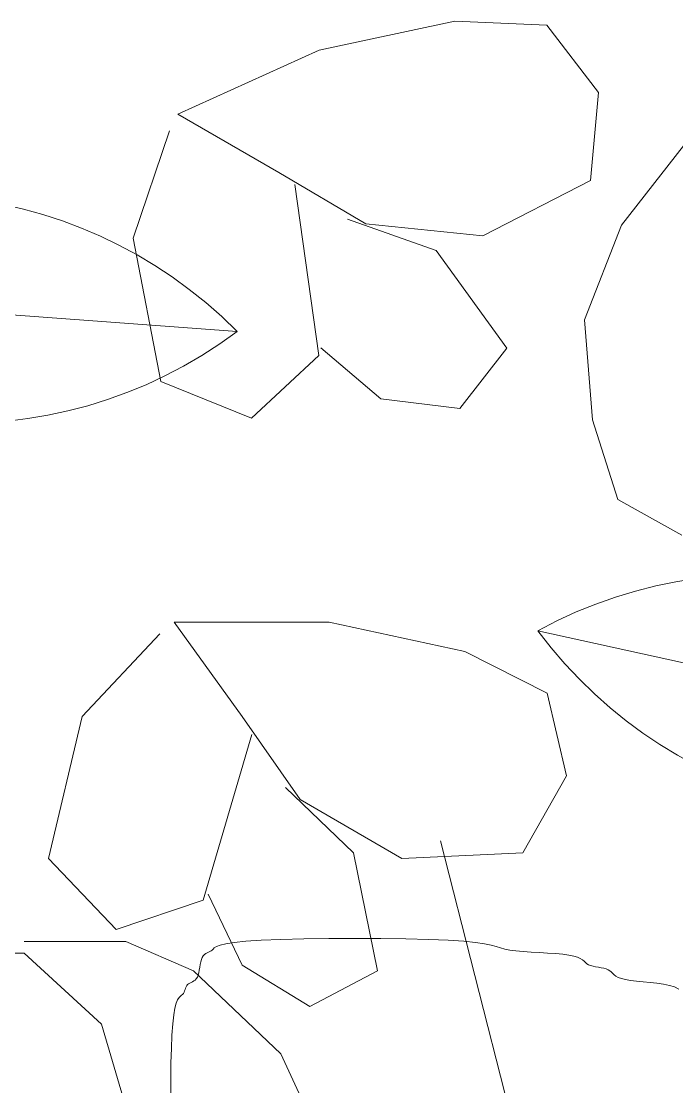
# Model space of a CAD drawing. Header units: millimetres. Extents: x 42 to 552, y 43 to 535.
# Drawn here: x 285.312 to 285.3837, y 504.5516 to 504.668 of the extents above; entities that cross this region are included whole.
import ezdxf

# ---------------------------------------------------------------- set-up
doc = ezdxf.new("R2010")
doc.units = ezdxf.units.MM
doc.header["$LTSCALE"] = 0.75
doc.header["$MEASUREMENT"] = 0
doc.layers.add('Gramado', color=9, linetype='Continuous', lineweight=0)

# ---------------------------------------------------------------- blocks, each defined once
blk = doc.blocks.new('arbusto2vista')
for p, q in [((-0.3267482293392732, 0.3799204513461518), (-0.3415863299676971, 0.3767614567133819)), ((-0.3166839991386041, 0.379503178489756), (-0.3267482293392732, 0.3799204513461518)), ((-0.3110273099254073, 0.3721282742066023), (-0.3166839991386041, 0.379503178489756)), ((-0.3415863299676971, 0.3767614567133819), (-0.3570228859017561, 0.3697850742381661)), ((-0.3119079443976034, 0.3625082825494701), (-0.3110273099254073, 0.3721282742066023)), ((-0.2982348417214098, 0.3708158451398162), (-0.3085471541166953, 0.3576426943946558)), ((-0.3570228859017561, 0.3697850742381661), (-0.3460098272847176, 0.3634121534652479)), ((-0.3579376173460673, 0.3679529023679038), (-0.3619287755916503, 0.3562177590376905)), ((-0.3460098272847176, 0.3634121534652479), (-0.3364939990879634, 0.357781344800884)), ((-0.3237015308837954, 0.3564689157340695), (-0.3119079443976034, 0.3625082825494701)), ((-0.3416160583136048, 0.3434069496414622), (-0.3442463740270227, 0.362080973350146)), ((-0.3287916774504538, 0.354877864217201), (-0.3384736218812918, 0.3583054449570113)), ((-0.3364939990879634, 0.357781344800884), (-0.3237015308837954, 0.3564689157340695)), ((-0.3085471541166953, 0.3576426943946558), (-0.3125883656637143, 0.3473036990300216)), ((-0.3619287755916503, 0.3562177590376905), (-0.3589161741082307, 0.3405540432125065)), ((-0.3210552588409428, 0.3441865638466766), (-0.3287916774504538, 0.354877864217201)), ((-0.3125883656637143, 0.3473036990300216), (-0.3117055468784429, 0.3363525272577306)), ((-0.3413998887778575, 0.3442140296004368), (-0.3348284681204063, 0.3386712971874886)), ((-0.3262114150384718, 0.3375999884740963), (-0.3210552588409428, 0.3441865638466766)), ((-0.3489680068401526, 0.3365373944660632), (-0.3416160583136048, 0.3434069496414622)), ((-0.3589161741082307, 0.3405540432125065), (-0.3489680068401526, 0.3365373944660632)), ((-0.3348284681204063, 0.3386712971874886), (-0.3262114150384718, 0.3375999884740963)), ((-0.3117055468784429, 0.3363525272577306), (-0.3089432119029425, 0.3276695512604419)), ((-0.3089432119029425, 0.3276695512604419), (-0.30193945217394, 0.3237409787654713)), ((-0.3404885818662251, 0.3142588385719023), (-0.3574283921233246, 0.3142588385719023)), ((-0.3574283921233246, 0.3142588385719023), (-0.3500172251358435, 0.3039159094333854)), ((-0.3256662478913768, 0.3110266732161335), (-0.3404885818662251, 0.3142588385719023)), ((-0.3590164993348708, 0.3129659724295948), (-0.3674864044634205, 0.3039159094333854)), ((-0.3166669736923495, 0.3065016417180004), (-0.3256662478913768, 0.3110266732161335)), ((-0.3145494974102121, 0.2974515787217911), (-0.3166669736923495, 0.3065016417180004)), ((-0.3674864044634205, 0.3039159094333854), (-0.3711919879571042, 0.2884015157255817)), ((-0.3500172251358435, 0.3039159094333854), (-0.3436647962894313, 0.2948658464371761)), ((-0.3542521777001184, 0.2838764842275054), (-0.3489584869947748, 0.3019766102199242)), ((-0.3193138190449645, 0.2890479487967355), (-0.3145494974102121, 0.2974515787217911)), ((-0.3378417365136102, 0.2890479487967355), (-0.3452529035010912, 0.2961587125794836)), ((-0.3436647962894313, 0.2948658464371761), (-0.3325480458082666, 0.2884015157255817)), ((-0.3129613901987796, 0.2302225393213462), (-0.3283130932442191, 0.290340814939043)), ((-0.3351948911609952, 0.2761192873736036), (-0.3378417365136102, 0.2890479487967355)), ((-0.3325480458082666, 0.2884015157255817), (-0.3193138190449645, 0.2890479487967355)), ((-0.3711919879571042, 0.2884015157255817), (-0.3637808209696232, 0.2806443188716798)), ((-0.3537228086295272, 0.2845229172986592), (-0.3500172251358435, 0.2767657204447573)), ((-0.3637808209696232, 0.2806443188716798), (-0.3542521777001184, 0.2838764842275054)), ((-0.3738388333099465, 0.2793514527293723), (-0.3627220828287818, 0.2793514527293723)), ((-0.3627220828287818, 0.2793514527293723), (-0.3553109158413008, 0.2761192873736036)), ((-0.3738388333099465, 0.2780585865870648), (-0.3812500002973138, 0.2780585865870648)), ((-0.3653689281813968, 0.270301389733163), (-0.3738388333099465, 0.2780585865870648)), ((-0.3553109158413008, 0.2761192873736036), (-0.3457822725717961, 0.2670692243773942)), ((-0.3500172251358435, 0.2767657204447573), (-0.3426060581483625, 0.2722406889466242)), ((-0.3426060581483625, 0.2722406889466242), (-0.3351948911609952, 0.2761192873736036)), ((-0.3606046065466444, 0.2541405629542055), (-0.3653689281813968, 0.270301389733163)), ((-0.3457822725717961, 0.2670692243773942), (-0.34101795093693, 0.2567262952388774))]:
    blk.add_line(p, q)
blk = doc.blocks.new('arbusto8vista')
for p, q in [((-0.4796721637010535, 0.322303508122701), (-0.6091380630945196, 0.350708859900223)), ((-0.6786167076876382, 0.2819770927807497), (-0.6794195795609141, 0.2816767554675721)), ((-0.6773598540227113, 0.2822774300939273), (-0.6786167076876382, 0.2819770927807497)), ((-0.6755229129208828, 0.2825651658415183), (-0.6773598540227113, 0.2822774300939273)), ((-0.672979778737016, 0.2828276984579219), (-0.6755229129208828, 0.2825651658415183)), ((-0.66960434582586, 0.28305242637758), (-0.672979778737016, 0.2828276984579219)), ((-0.6653314596653104, 0.2832288482958063), (-0.66960434582586, 0.28305242637758)), ((-0.6603397702253915, 0.2833548639516863), (-0.6653314596653104, 0.2832288482958063)), ((-0.6548688785992738, 0.28343047334522), (-0.6603397702253915, 0.2833548639516863)), ((-0.6491583858800141, 0.2834556764763931), (-0.6548688785992738, 0.28343047334522)), ((-0.6434478931607543, 0.28343047334522), (-0.6491583858800141, 0.2834556764763931)), ((-0.6379770015346367, 0.2833548639516863), (-0.6434478931607543, 0.28343047334522)), ((-0.6329853120947178, 0.2832288482958063), (-0.6379770015346367, 0.2833548639516863)), ((-0.6287124259341681, 0.28305242637758), (-0.6329853120947178, 0.2832288482958063)), ((-0.6253317385446167, 0.2828276984579219), (-0.6287124259341681, 0.28305242637758)), ((-0.6227518230120097, 0.2825651658415183), (-0.6253317385446167, 0.2828276984579219)), ((-0.6208150468207236, 0.2822774300939273), (-0.6227518230120097, 0.2825651658415183)), ((-0.6193637774552769, 0.2819770927807497), (-0.6208150468207236, 0.2822774300939273)), ((-0.6182403824001028, 0.2816767554675721), (-0.6193637774552769, 0.2819770927807497)), ((-0.6822926193664216, 0.2796447181443398), (-0.682517501217859, 0.2792887067345617)), ((-0.6820299069231623, 0.2799188151077345), (-0.6822926193664216, 0.2796447181443398)), ((-0.6817419740853268, 0.2801299005831339), (-0.6820299069231623, 0.2799188151077345)), ((-0.6814414310502173, 0.2802968775289258), (-0.6817419740853268, 0.2801299005831339)), ((-0.6811408880151362, 0.2804386489035124), (-0.6814414310502173, 0.2802968775289258)), ((-0.6808529551773006, 0.2805741176652816), (-0.6811408880151362, 0.2804386489035124)), ((-0.6805902427340413, 0.2807221867726213), (-0.6808529551773006, 0.2805741176652816)), ((-0.6803653608826039, 0.2809017591839051), (-0.6805902427340413, 0.2807221867726213)), ((-0.6801678005132032, 0.2811264871035632), (-0.6803653608826039, 0.2809017591839051)), ((-0.6798945752877046, 0.2813890197199811), (-0.6801678005132032, 0.2811264871035632)), ((-0.6794195795609141, 0.2816767554675721), (-0.6798945752877046, 0.2813890197199811)), ((-0.6172872291396345, 0.2813890197199811), (-0.6182403824001028, 0.2816767554675721)), ((-0.6163466851583621, 0.2811264871035632), (-0.6172872291396345, 0.2813890197199811)), ((-0.6152611179406904, 0.2809017591839051), (-0.6163466851583621, 0.2811264871035632)), ((-0.6139117777133549, 0.2807232369539179), (-0.6152611179406904, 0.2809017591839051)), ((-0.6123354456720449, 0.2805825191156828), (-0.6139117777133549, 0.2807232369539179)), ((-0.6106077857548087, 0.2804670037986057), (-0.6123354456720449, 0.2805825191156828)), ((-0.6088044618995809, 0.2803640891321066), (-0.6106077857548087, 0.2804670037986057)), ((-0.6070011380443248, 0.2802611732456057), (-0.6088044618995809, 0.2803640891321066)), ((-0.6052734781270885, 0.2801456542684804), (-0.6070011380443248, 0.2802611732456057)), ((-0.6036971460858069, 0.2800049303301506), (-0.6052734781270885, 0.2801456542684804)), ((-0.6023478058584715, 0.2798263995600223), (-0.6036971460858069, 0.2800049303301506)), ((-0.601280103698997, 0.2796016607618839), (-0.6023478058584715, 0.2798263995600223)), ((-0.6004646151252189, 0.2793391154369544), (-0.601280103698997, 0.2796016607618839)), ((-0.6829525530239096, 0.277738639136146), (-0.6830555363016799, 0.2771379354326911)), ((-0.6828369595488653, 0.2783141384883976), (-0.6829525530239096, 0.277738639136146)), ((-0.6826961456792731, 0.2788392291382706), (-0.6828369595488653, 0.2783141384883976)), ((-0.682517501217859, 0.2792887067345617), (-0.6826961456792731, 0.2788392291382706)), ((-0.5998508979708106, 0.2790513657608216), (-0.6004646151252189, 0.2793391154369544)), ((-0.5993885100695309, 0.278751013909087), (-0.5998508979708106, 0.2790513657608216)), ((-0.5990270092550816, 0.2784506620573666), (-0.5993885100695309, 0.278751013909087)), ((-0.5987159533612498, 0.2781629123812337), (-0.5990270092550816, 0.2784506620573666)), ((-0.5984049002217375, 0.2779003670563043), (-0.5987159533612498, 0.2781629123812337)), ((-0.598043407670275, 0.2776756282581658), (-0.5984049002217375, 0.2779003670563043)), ((-0.5975936439674001, 0.2774970974372053), (-0.598043407670275, 0.2776756282581658)), ((-0.5970682190808532, 0.2773563731430357), (-0.5975936439674001, 0.2774970974372053)), ((-0.5964923534052105, 0.2772408532000696), (-0.5970682190808532, 0.2773563731430357)), ((-0.5958912673350198, 0.2771379354326911), (-0.5964923534052105, 0.2772408532000696)), ((-0.6835935713854724, 0.2749871641308204), (-0.6838184532369098, 0.2746311526702101)), ((-0.6834149269240584, 0.2754366417271115), (-0.6835935713854724, 0.2749871641308204)), ((-0.6832741130544662, 0.2759617323769845), (-0.6834149269240584, 0.2754366417271115)), ((-0.6831585195794219, 0.2765372317292361), (-0.6832741130544662, 0.2759617323769845)), ((-0.6830555363016799, 0.2771379354326911), (-0.6831585195794219, 0.2765372317292361)), ((-0.5952901812648292, 0.2770350176653125), (-0.5958912673350198, 0.2771379354326911)), ((-0.5947143155891865, 0.2769194977223464), (-0.5952901812648292, 0.2770350176653125)), ((-0.5941888907026396, 0.2767787734281768), (-0.5947143155891865, 0.2769194977223464)), ((-0.5937391269997647, 0.2766002426072305), (-0.5941888907026396, 0.2767787734281768)), ((-0.5933786853745744, 0.2763755038090778), (-0.5937391269997647, 0.2766002426072305)), ((-0.593074988719053, 0.2761129584841484), (-0.5933786853745744, 0.2763755038090778)), ((-0.5927839004245641, 0.2758252088080155), (-0.593074988719053, 0.2761129584841484)), ((-0.5924612838825567, 0.2755248569562951), (-0.5927839004245641, 0.2758252088080155)), ((-0.5920630024844797, 0.2752245051045605), (-0.5924612838825567, 0.2755248569562951)), ((-0.5915449196217537, 0.2749367554284419), (-0.5920630024844797, 0.2752245051045605)), ((-0.5908628986857707, 0.2746742101034982), (-0.5915449196217537, 0.2749367554284419)), ((-0.6861807655925247, 0.2725990518552237), (-0.6862837517011258, 0.2722987000034891)), ((-0.6860651706638237, 0.2728868015313424), (-0.6861807655925247, 0.2725990518552237)), ((-0.6859243562586812, 0.273149346856286), (-0.6860651706638237, 0.2728868015313424)), ((-0.6857457117207275, 0.2733740856544244), (-0.6859243562586812, 0.273149346856286)), ((-0.6855208298692901, 0.2735536666566816), (-0.6857457117207275, 0.2733740856544244)), ((-0.6852581174260308, 0.2737017422199415), (-0.6855208298692901, 0.2735536666566816)), ((-0.6849701845881953, 0.2738372156076139), (-0.6852581174260308, 0.2737017422199415)), ((-0.6846696415531142, 0.27397899008308), (-0.6849701845881953, 0.2738372156076139)), ((-0.6843690985180046, 0.2741459689097354), (-0.6846696415531142, 0.27397899008308)), ((-0.6840811656801975, 0.2743570553509755), (-0.6843690985180046, 0.2741459689097354)), ((-0.6838184532369098, 0.2746311526702101), (-0.6840811656801975, 0.2743570553509755)), ((-0.5899728030679512, 0.2744494713053598), (-0.5908628986857707, 0.2746742101034982)), ((-0.5888483610649473, 0.2742698903539349), (-0.5899728030679512, 0.2744494713053598)), ((-0.587534760594167, 0.2741218151465148), (-0.5888483610649473, 0.2742698903539349)), ((-0.5860950544781645, 0.2739863427246974), (-0.587534760594167, 0.2741218151465148)), ((-0.5845922955395793, 0.2738445701300947), (-0.5860950544781645, 0.2739863427246974)), ((-0.583089536600994, 0.2736775944043046), (-0.5845922955395793, 0.2738445701300947)), ((-0.58164983048502, 0.2734665125889677), (-0.583089536600994, 0.2736775944043046)), ((-0.5803362300142112, 0.2731924217256534), (-0.58164983048502, 0.2734665125889677)), ((-0.5792117880112073, 0.2728364188560022), (-0.5803362300142112, 0.2731924217256534)), ((-0.578322743166666, 0.2723869521382198), (-0.5792117880112073, 0.2728364188560022)), ((-0.6875974046570263, 0.270504995833619), (-0.6878979695736689, 0.270013518508776)), ((-0.6873094508557642, 0.2708200463601429), (-0.6875974046570263, 0.270504995833619)), ((-0.687046719285263, 0.271034281921942), (-0.6873094508557642, 0.2708200463601429)), ((-0.6868218210609314, 0.2712233143525538), (-0.687046719285263, 0.271034281921942)), ((-0.686643163669487, 0.2714480531507064), (-0.6868218210609314, 0.2712233143525538)), ((-0.6865023400832797, 0.2717105984756358), (-0.686643163669487, 0.2714480531507064)), ((-0.6863867396459113, 0.2719983481517687), (-0.6865023400832797, 0.2717105984756358)), ((-0.6862837517011258, 0.2722987000034891), (-0.6863867396459113, 0.2719983481517687)), ((-0.6884864882915736, 0.2681988361299545), (-0.6887492198620748, 0.2667244074088302)), ((-0.6881985344903114, 0.2692700025520764), (-0.6884864882915736, 0.2681988361299545)), ((-0.6878979695736689, 0.270013518508776), (-0.6881985344903114, 0.2692700025520764)), ((-0.6887492198620748, 0.2667244074088302), (-0.6889741180864064, 0.2647711045551517)), ((-0.6889741180864064, 0.2647711045551517), (-0.6891506737017892, 0.262299021289536)), ((-0.6891506737017892, 0.262299021289536), (-0.6892767848556218, 0.2594110735493445)), ((-0.6892767848556218, 0.2594110735493445), (-0.6893524515479328, 0.2562458828260787)), ((-0.6893524515479328, 0.2562458828260787), (-0.6893776737786936, 0.252942070611283)), ((-0.6893776737786936, 0.252942070611283), (-0.6893524515479328, 0.2496382583964873)), ((-0.1858963116308985, 0.0964756446726227), (-0.05371356067939814, 0.08667750881625125))]:
    blk.add_line(p, q)
for centre, start, end in [((-0.5607425940289943, 0.2620432222317817), 36.6237112759075, 118.626590266065), ((-0.5280676327664935, 0.4109691457911282), 216.6237112759052, 298.6265902660628), ((-0.1254403831663069, 0.01555100415625077), 44.75922524125048, 126.7621042314083), ((-0.1141694891439897, 0.1676021493326232), 224.7592252412528, 306.76210423141)]:
    blk.add_arc(centre, 0.1010134482592243, start, end)

msp = doc.modelspace()

# ---------------------------------------------------------------- block references
at = {"layer": 'Gramado', "xscale": 0.5, "yscale": 0.5, "zscale": 0.5}
for p in [(285.362506121478, 504.5908006515845), (285.6730797508817, 504.4260773757333)]:
    msp.add_blockref('arbusto8vista', p, dxfattribs=at)
at = {"layer": 'Gramado'}
msp.add_blockref('arbusto2vista', (285.6861905511387, 504.2881261748403), dxfattribs=at)

doc.saveas('drawing.dxf')
